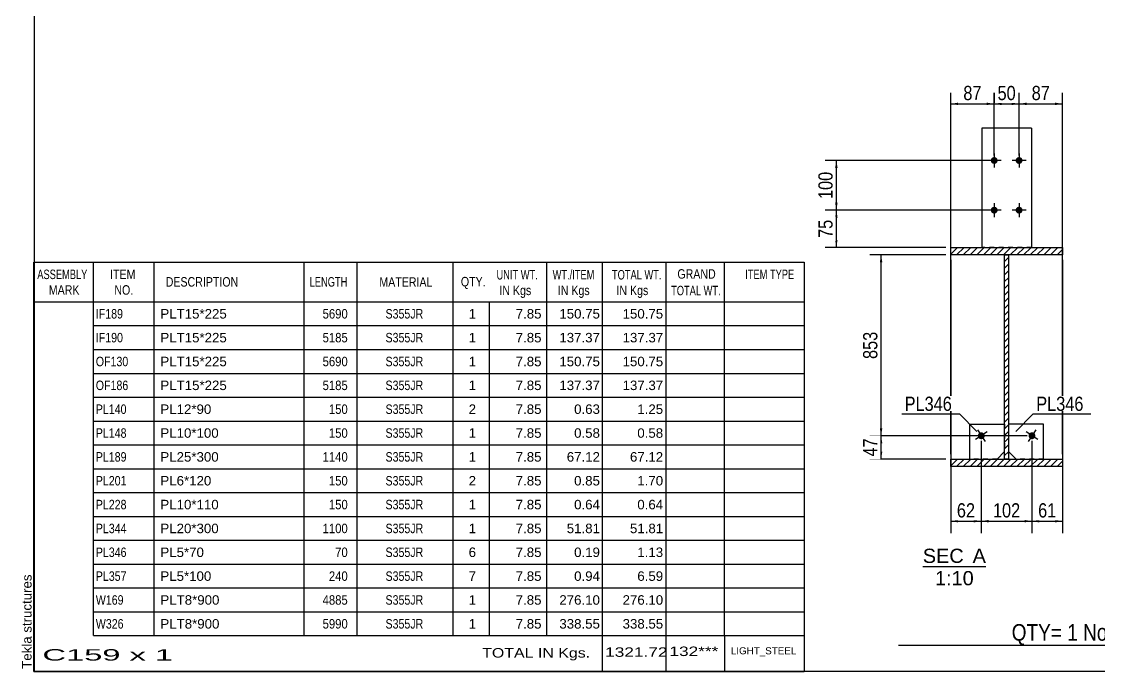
# Model space of a CAD drawing. Header units: millimetres. Extents: x -321 to 92, y -157 to 130.
# Drawn here: x -320.5 to -103.7, y -156.9 to -26.1 of the extents above; entities that cross this region are included whole.
import ezdxf

# ---------------------------------------------------------------- set-up
doc = ezdxf.new("R2010")
doc.units = ezdxf.units.MM
doc.linetypes.add('DXK_LINE_DOT1', pattern=[1.8814, 0.9407, -0.9407])
doc.styles.add('Arial', font='ARIAL.TTF', dxfattribs={"height": 0.2})
doc.styles.add('Arial Narrow', font='ARIALN.TTF', dxfattribs={"height": 0.2})

# ---------------------------------------------------------------- blocks, each defined once
blk = doc.blocks.new('Unknown-622305861-1210')
at = {"color": 5, "linetype": 'Continuous'}
for p, q in [((-317.99, 130.12), (-317.99, -156.88)), ((-317.99, -156.88), (92.01, -156.88))]:
    blk.add_line(p, q, dxfattribs=at)
at = {"color": 174, "linetype": 'Continuous', "style": 'Arial'}
blk.add_text('Tekla structures', height=1.9102, rotation=90, dxfattribs=at).set_placement((-318.49, -156.38))
blk = doc.blocks.new('Unknown-622305861-12 - 2141')
at = {"color": 1, "linetype": 'Continuous'}
blk.add_line((-139.24, -135.82), (-126.56, -135.82), dxfattribs=at)
at = {"color": 0, "linetype": 'Continuous'}
for points in [[(-131.02, -135.07), (-131.02, -132.07), (-139.24, -132.07), (-139.24, -135.07)], [(-126.56, -135.07), (-126.56, -132.07), (-129.22, -132.07), (-129.22, -135.07)], [(-129.01, -139.57), (-129.01, -136.57), (-136.79, -136.57), (-136.79, -139.57)]]:
    blk.add_wipeout(points, dxfattribs=at)
at = {"color": 136, "linetype": 'Continuous', "style": 'Arial'}
for s, height, p in [('SEC', 2.865, (-139.24, -135.07)), ('A', 2.87, (-129.22, -135.07)), ('1:10', 2.865, (-136.79, -139.57))]:
    blk.add_text(s, height=height, dxfattribs=at).set_placement(p)
blk = doc.blocks.new('Bolt-622305861-2144 - 2141')
at = {"linetype": 'Continuous'}
blk.add_hatch(color=3, dxfattribs=at).paths.add_polyline_path([(-116.7, -109.86, -1), (-117.87, -109.09, -1)])
at = {"color": 3, "linetype": 'Continuous'}
for p, q in [((-116.51, -108.31), (-118.06, -110.64)), ((-116.12, -110.25), (-118.45, -108.7))]:
    blk.add_line(p, q, dxfattribs=at)
blk = doc.blocks.new('Bolt-622305861-2145 - 2141')
at = {"linetype": 'Continuous'}
blk.add_hatch(color=3, dxfattribs=at).paths.add_polyline_path([(-126.9, -109.09, -1), (-128.07, -109.86, -1)])
at = {"color": 3, "linetype": 'Continuous'}
for p, q in [((-128.26, -108.31), (-126.71, -110.64)), ((-126.32, -108.7), (-128.65, -110.25))]:
    blk.add_line(p, q, dxfattribs=at)
blk = doc.blocks.new('Bolt-622305861-2155 - 2141')
at = {"linetype": 'Continuous'}
for points in [[(-124.18, -54.07, -1), (-125.58, -54.07, -1)], [(-119.18, -54.07, -1), (-120.58, -54.07, -1)], [(-124.18, -64.07, -1), (-125.58, -64.07, -1)], [(-119.18, -64.07, -1), (-120.58, -64.07, -1)]]:
    blk.add_hatch(color=3, dxfattribs=at).paths.add_polyline_path(points)
at = {"color": 3, "linetype": 'Continuous'}
for p, q in [((-123.48, -54.07), (-126.28, -54.07)), ((-124.88, -52.67), (-124.88, -55.47)), ((-118.48, -54.07), (-121.28, -54.07)), ((-119.88, -52.67), (-119.88, -55.47)), ((-124.88, -62.67), (-124.88, -65.47)), ((-119.88, -62.67), (-119.88, -65.47)), ((-123.48, -64.07), (-126.28, -64.07)), ((-118.48, -64.07), (-121.28, -64.07))]:
    blk.add_line(p, q, dxfattribs=at)
blk = doc.blocks.new('Part-622305861-2181 - 2141')
at = {"color": 2, "linetype": 'Continuous'}
for p, q in [((-114.98, -107.17), (-121.98, -107.17)), ((-114.98, -114.17), (-114.98, -107.17)), ((-121.98, -112.67), (-120.48, -114.17))]:
    blk.add_line(p, q, dxfattribs=at)
at = {"color": 7, "linetype": 'DXK_LINE_DOT1'}
for p, q in [((-121.98, -107.17), (-121.98, -112.67)), ((-114.98, -114.17), (-120.48, -114.17))]:
    blk.add_line(p, q, dxfattribs=at)
blk = doc.blocks.new('Part-622305861-2186 - 2141')
at = {"color": 2, "linetype": 'Continuous'}
for p, q in [((-129.78, -114.17), (-129.78, -107.17)), ((-129.78, -107.17), (-122.78, -107.17)), ((-122.78, -112.67), (-124.28, -114.17))]:
    blk.add_line(p, q, dxfattribs=at)
at = {"color": 7, "linetype": 'DXK_LINE_DOT1'}
for p, q in [((-122.78, -107.17), (-122.78, -112.67)), ((-124.28, -114.17), (-129.78, -114.17))]:
    blk.add_line(p, q, dxfattribs=at)
blk = doc.blocks.new('Part-622305861-2198 - 2141')
at = {"color": 2, "linetype": 'Continuous'}
for p, q in [((-117.38, -47.57), (-127.38, -47.57)), ((-127.38, -47.57), (-127.38, -71.57)), ((-117.38, -47.57), (-117.38, -71.57))]:
    blk.add_line(p, q, dxfattribs=at)
at = {"color": 7, "linetype": 'DXK_LINE_DOT1'}
blk.add_line((-117.38, -71.57), (-127.38, -71.57), dxfattribs=at)
blk = doc.blocks.new('Part-622305861-2204 - 2141')
at = {"linetype": 'Continuous'}
h = blk.add_hatch(dxfattribs=at)
h.set_pattern_fill('', scale=0.3, style=0, pattern_type=0)
h.set_pattern_definition([(45, (-122.7843, -73.0732), (-0.67352, 0.67352), [])])
h.paths.add_polyline_path([(-121.98, -73.07), (-122.78, -73.07), (-122.78, -114.17), (-121.98, -114.17)])
at = {"color": 2, "linetype": 'Continuous'}
for p, q in [((-122.78, -73.07), (-121.98, -73.07)), ((-122.78, -90.07), (-122.78, -73.07)), ((-121.98, -73.07), (-121.98, -90.07)), ((-122.78, -114.17), (-122.78, -90.17)), ((-121.98, -90.17), (-121.98, -114.17)), ((-121.98, -114.17), (-122.78, -114.17))]:
    blk.add_line(p, q, dxfattribs=at)
blk = doc.blocks.new('Part-622305861-2205 - 2141')
at = {"linetype": 'Continuous'}
h = blk.add_hatch(dxfattribs=at)
h.set_pattern_fill('', scale=0.3, style=0, pattern_type=0)
h.set_pattern_definition([(45, (-133.6343, -114.1732), (-0.67352, 0.67352), [])])
h.paths.add_polyline_path([(-111.13, -114.17), (-133.63, -114.17), (-133.63, -115.67), (-111.13, -115.67)])
at = {"color": 2, "linetype": 'Continuous'}
for p, q in [((-133.63, -114.17), (-111.13, -114.17)), ((-133.63, -115.67), (-133.63, -114.17)), ((-111.13, -114.17), (-111.13, -115.67)), ((-111.13, -115.67), (-133.63, -115.67))]:
    blk.add_line(p, q, dxfattribs=at)
blk = doc.blocks.new('Part-622305861-2206 - 2141')
at = {"linetype": 'Continuous'}
h = blk.add_hatch(dxfattribs=at)
h.set_pattern_fill('', scale=0.3, style=0, pattern_type=0)
h.set_pattern_definition([(45, (-133.6343, -71.5732), (-0.67352, 0.67352), [])])
h.paths.add_polyline_path([(-111.13, -71.57), (-133.63, -71.57), (-133.63, -73.07), (-111.13, -73.07)])
at = {"color": 2, "linetype": 'Continuous'}
for p, q in [((-133.63, -71.57), (-111.13, -71.57)), ((-133.63, -73.07), (-133.63, -71.57)), ((-111.13, -73.07), (-133.63, -73.07)), ((-111.13, -71.57), (-111.13, -73.07))]:
    blk.add_line(p, q, dxfattribs=at)
blk = doc.blocks.new('StraightDimension-622305861-2228 - 2141')
at = {"linetype": 'Continuous'}
for points in [[(-123.38, -42.92), (-124.88, -42.67), (-123.38, -42.42)], [(-121.38, -42.42), (-119.88, -42.67), (-121.38, -42.92)]]:
    blk.add_hatch(color=7, dxfattribs=at).paths.add_polyline_path(points)
at = {"color": 7, "linetype": 'Continuous'}
for p, q in [((-124.88, -53.07), (-124.88, -40.42)), ((-119.88, -53.07), (-119.88, -40.42)), ((-124.88, -42.67), (-119.88, -42.67))]:
    blk.add_line(p, q, dxfattribs=at)
at = {"color": 0}
blk.add_wipeout([(-119.96, -42.52), (-119.96, -38.32), (-124.81, -38.32), (-124.81, -42.52)], dxfattribs=at)
at = {"color": 3, "style": 'Arial Narrow'}
blk.add_text('50', height=2.863, dxfattribs=at).set_placement((-124.21, -41.92))
blk = doc.blocks.new('StraightDimension-622305861-2341 - 2141')
at = {"linetype": 'Continuous'}
for points in [[(-147.88, -74.57), (-147.63, -73.07), (-147.38, -74.57)], [(-147.38, -107.97), (-147.63, -109.47), (-147.88, -107.97)]]:
    blk.add_hatch(color=7, dxfattribs=at).paths.add_polyline_path(points)
at = {"color": 7, "linetype": 'Continuous'}
for p, q in [((-134.63, -73.07), (-149.88, -73.07)), ((-147.63, -109.47), (-147.63, -73.07)), ((-118.28, -109.47), (-149.88, -109.47))]:
    blk.add_line(p, q, dxfattribs=at)
at = {"color": 0}
blk.add_wipeout([(-147.78, -87.93), (-151.98, -87.93), (-151.98, -94.62), (-147.78, -94.62)], dxfattribs=at)
at = {"color": 3, "style": 'Arial Narrow'}
blk.add_text('853', height=2.863, rotation=90.0002, dxfattribs=at).set_placement((-148.38, -94.02))
blk = doc.blocks.new('StraightDimension-622305861-2218 - 2141')
at = {"linetype": 'Continuous'}
for points in [[(-132.13, -42.92), (-133.63, -42.67), (-132.13, -42.42)], [(-126.38, -42.42), (-124.88, -42.67), (-126.38, -42.92)]]:
    blk.add_hatch(color=7, dxfattribs=at).paths.add_polyline_path(points)
at = {"color": 7, "linetype": 'Continuous'}
for p, q in [((-133.63, -113.17), (-133.63, -40.42)), ((-124.88, -53.07), (-124.88, -40.42)), ((-133.63, -42.67), (-124.88, -42.67))]:
    blk.add_line(p, q, dxfattribs=at)
at = {"color": 0}
blk.add_wipeout([(-126.83, -42.52), (-126.83, -38.32), (-131.69, -38.32), (-131.69, -42.52)], dxfattribs=at)
at = {"color": 3, "style": 'Arial Narrow'}
blk.add_text('87', height=2.863, dxfattribs=at).set_placement((-131.09, -41.92))
blk = doc.blocks.new('StraightDimension-622305861-2238 - 2141')
at = {"linetype": 'Continuous'}
for points in [[(-118.38, -42.92), (-119.88, -42.67), (-118.38, -42.42)], [(-112.63, -42.42), (-111.13, -42.67), (-112.63, -42.92)]]:
    blk.add_hatch(color=7, dxfattribs=at).paths.add_polyline_path(points)
at = {"color": 7, "linetype": 'Continuous'}
for p, q in [((-119.88, -53.07), (-119.88, -40.42)), ((-111.13, -113.17), (-111.13, -40.42)), ((-119.88, -42.67), (-111.13, -42.67))]:
    blk.add_line(p, q, dxfattribs=at)
at = {"color": 0}
blk.add_wipeout([(-113.08, -42.52), (-113.08, -38.32), (-117.94, -38.32), (-117.94, -42.52)], dxfattribs=at)
at = {"color": 3, "style": 'Arial Narrow'}
blk.add_text('87', height=2.863, dxfattribs=at).set_placement((-117.34, -41.92))
blk = doc.blocks.new('StraightDimension-622305861-2249 - 2141')
at = {"linetype": 'Continuous'}
for points in [[(-132.13, -126.92), (-133.63, -126.67), (-132.13, -126.42)], [(-128.98, -126.42), (-127.48, -126.67), (-128.98, -126.92)]]:
    blk.add_hatch(color=7, dxfattribs=at).paths.add_polyline_path(points)
at = {"color": 7, "linetype": 'Continuous'}
for p, q in [((-133.63, -74.07), (-133.63, -129.07)), ((-127.48, -110.47), (-127.48, -129.07)), ((-133.63, -126.67), (-127.48, -126.67))]:
    blk.add_line(p, q, dxfattribs=at)
at = {"color": 0}
blk.add_wipeout([(-128.13, -126.52), (-128.13, -122.32), (-132.99, -122.32), (-132.99, -126.52)], dxfattribs=at)
at = {"color": 3, "style": 'Arial Narrow'}
blk.add_text('62', height=2.863, dxfattribs=at).set_placement((-132.39, -125.92))
blk = doc.blocks.new('StraightDimension-622305861-2265 - 2141')
at = {"linetype": 'Continuous'}
for points in [[(-125.98, -126.92), (-127.48, -126.67), (-125.98, -126.42)], [(-118.78, -126.42), (-117.28, -126.67), (-118.78, -126.92)]]:
    blk.add_hatch(color=7, dxfattribs=at).paths.add_polyline_path(points)
at = {"color": 7, "linetype": 'Continuous'}
for p, q in [((-127.48, -110.47), (-127.48, -129.07)), ((-117.28, -110.47), (-117.28, -129.07)), ((-127.48, -126.67), (-117.28, -126.67))]:
    blk.add_line(p, q, dxfattribs=at)
at = {"color": 0}
blk.add_wipeout([(-119.04, -126.52), (-119.04, -122.32), (-125.73, -122.32), (-125.73, -126.52)], dxfattribs=at)
at = {"color": 3, "style": 'Arial Narrow'}
blk.add_text('102', height=2.863, dxfattribs=at).set_placement((-125.13, -125.92))
blk = doc.blocks.new('StraightDimension-622305861-2287 - 2141')
at = {"linetype": 'Continuous'}
for points in [[(-115.78, -126.92), (-117.28, -126.67), (-115.78, -126.42)], [(-112.63, -126.42), (-111.13, -126.67), (-112.63, -126.92)]]:
    blk.add_hatch(color=7, dxfattribs=at).paths.add_polyline_path(points)
at = {"color": 7, "linetype": 'Continuous'}
for p, q in [((-111.13, -74.07), (-111.13, -129.07)), ((-117.28, -110.47), (-117.28, -129.07)), ((-117.28, -126.67), (-111.13, -126.67))]:
    blk.add_line(p, q, dxfattribs=at)
at = {"color": 0}
blk.add_wipeout([(-111.78, -126.52), (-111.78, -122.32), (-116.64, -122.32), (-116.64, -126.52)], dxfattribs=at)
at = {"color": 3, "style": 'Arial Narrow'}
blk.add_text('61', height=2.863, dxfattribs=at).set_placement((-116.04, -125.92))
blk = doc.blocks.new('StraightDimension-622305861-2304 - 2141')
at = {"linetype": 'Continuous'}
for points in [[(-156.88, -65.57), (-156.63, -64.07), (-156.38, -65.57)], [(-156.38, -70.07), (-156.63, -71.57), (-156.88, -70.07)]]:
    blk.add_hatch(color=7, dxfattribs=at).paths.add_polyline_path(points)
at = {"color": 7, "linetype": 'Continuous'}
for p, q in [((-125.88, -64.07), (-158.88, -64.07)), ((-156.63, -71.57), (-156.63, -64.07)), ((-134.63, -71.57), (-158.88, -71.57))]:
    blk.add_line(p, q, dxfattribs=at)
at = {"color": 0}
blk.add_wipeout([(-156.78, -65.4), (-160.98, -65.4), (-160.98, -70.25), (-156.78, -70.25)], dxfattribs=at)
at = {"color": 3, "style": 'Arial Narrow'}
blk.add_text('75', height=2.863, rotation=90.0002, dxfattribs=at).set_placement((-157.38, -69.65))
blk = doc.blocks.new('StraightDimension-622305861-2314 - 2141')
at = {"linetype": 'Continuous'}
for points in [[(-156.88, -55.57), (-156.63, -54.07), (-156.38, -55.57)], [(-156.38, -62.57), (-156.63, -64.07), (-156.88, -62.57)]]:
    blk.add_hatch(color=7, dxfattribs=at).paths.add_polyline_path(points)
at = {"color": 7, "linetype": 'Continuous'}
for p, q in [((-125.88, -54.07), (-158.88, -54.07)), ((-156.63, -64.07), (-156.63, -54.07)), ((-125.88, -64.07), (-158.88, -64.07))]:
    blk.add_line(p, q, dxfattribs=at)
at = {"color": 0}
blk.add_wipeout([(-156.78, -55.73), (-160.98, -55.73), (-160.98, -62.42), (-156.78, -62.42)], dxfattribs=at)
at = {"color": 3, "style": 'Arial Narrow'}
blk.add_text('100', height=2.863, rotation=90.0002, dxfattribs=at).set_placement((-157.38, -61.82))
blk = doc.blocks.new('StraightDimension-622305861-2325 - 2141')
at = {"linetype": 'Continuous'}
for points in [[(-147.88, -110.97), (-147.63, -109.47), (-147.38, -110.97)], [(-147.38, -112.67), (-147.63, -114.17), (-147.88, -112.67)]]:
    blk.add_hatch(color=7, dxfattribs=at).paths.add_polyline_path(points)
at = {"color": 7, "linetype": 'Continuous'}
for p, q in [((-118.28, -109.47), (-149.88, -109.47)), ((-147.63, -114.17), (-147.63, -109.47)), ((-134.63, -114.17), (-149.88, -114.17))]:
    blk.add_line(p, q, dxfattribs=at)
at = {"color": 0}
blk.add_wipeout([(-147.78, -109.4), (-151.98, -109.4), (-151.98, -114.25), (-147.78, -114.25)], dxfattribs=at)
at = {"color": 3, "style": 'Arial Narrow'}
blk.add_text('47', height=2.863, rotation=90.0002, dxfattribs=at).set_placement((-148.38, -113.65))
blk = doc.blocks.new('CBS_BOM-622305861-6346')
at = {"color": 7, "linetype": 'Continuous'}
for p, q in [((-318.02, -82.51), (-318.02, -74.51)), ((-318.02, -74.51), (-163.1, -74.52)), ((-306.02, -82.51), (-306.02, -74.51)), ((-293.83, -82.51), (-293.83, -74.51)), ((-263.67, -82.51), (-263.67, -74.51)), ((-252.99, -82.51), (-252.99, -74.51)), ((-233.67, -82.51), (-233.67, -74.51)), ((-214.87, -82.51), (-214.87, -74.51)), ((-203.66, -82.51), (-203.66, -74.51)), ((-190.87, -82.51), (-190.87, -74.51)), ((-179.12, -82.51), (-179.12, -74.51)), ((-163.1, -74.52), (-163.11, -82.51)), ((-318.02, -82.51), (-163.1, -82.51)), ((-318.02, -87.31), (-318.02, -82.51)), ((-306.02, -87.31), (-306.02, -82.51)), ((-293.83, -87.31), (-293.83, -82.51)), ((-263.67, -87.31), (-263.67, -82.51)), ((-252.99, -87.31), (-252.99, -82.51)), ((-233.67, -87.31), (-233.67, -82.51)), ((-226.41, -87.31), (-226.41, -82.51)), ((-214.87, -87.31), (-214.87, -82.51)), ((-203.66, -87.31), (-203.66, -82.51)), ((-190.87, -87.31), (-190.87, -82.51)), ((-179.11, -87.31), (-179.11, -82.51)), ((-163.1, -82.52), (-163.1, -87.31)), ((-318.02, -92.11), (-318.02, -87.31)), ((-306.02, -87.31), (-163.1, -87.31)), ((-306.02, -92.11), (-306.02, -87.31)), ((-293.83, -92.11), (-293.83, -87.31)), ((-263.67, -92.11), (-263.67, -87.31)), ((-252.99, -92.11), (-252.99, -87.31)), ((-233.67, -92.11), (-233.67, -87.31)), ((-226.41, -92.11), (-226.41, -87.31)), ((-214.87, -92.11), (-214.87, -87.31)), ((-203.66, -92.11), (-203.66, -87.31)), ((-190.87, -92.11), (-190.87, -87.31)), ((-179.11, -92.11), (-179.11, -87.31)), ((-163.1, -87.32), (-163.1, -92.11)), ((-318.02, -96.91), (-318.02, -92.11)), ((-306.02, -92.11), (-163.1, -92.11)), ((-306.02, -96.91), (-306.02, -92.11)), ((-293.83, -96.91), (-293.83, -92.11)), ((-263.67, -96.91), (-263.67, -92.11)), ((-252.99, -96.91), (-252.99, -92.11)), ((-233.67, -96.91), (-233.67, -92.11)), ((-226.41, -96.91), (-226.41, -92.11)), ((-214.87, -96.91), (-214.87, -92.11)), ((-203.66, -96.91), (-203.66, -92.11)), ((-190.87, -96.91), (-190.87, -92.11)), ((-179.11, -96.91), (-179.11, -92.11)), ((-163.1, -92.12), (-163.1, -96.91)), ((-318.02, -101.71), (-318.02, -96.91)), ((-306.02, -96.91), (-163.1, -96.91)), ((-306.02, -101.71), (-306.02, -96.91)), ((-293.83, -101.71), (-293.83, -96.91)), ((-263.67, -101.71), (-263.67, -96.91)), ((-252.99, -101.71), (-252.99, -96.91)), ((-233.67, -101.71), (-233.67, -96.91)), ((-226.41, -101.71), (-226.41, -96.91)), ((-214.87, -101.71), (-214.87, -96.91)), ((-203.66, -101.71), (-203.66, -96.91)), ((-190.87, -101.71), (-190.87, -96.91)), ((-179.11, -101.71), (-179.11, -96.91)), ((-163.1, -96.92), (-163.1, -101.71)), ((-318.02, -106.51), (-318.02, -101.71)), ((-306.02, -101.71), (-163.1, -101.71)), ((-306.02, -106.51), (-306.02, -101.71)), ((-293.83, -106.51), (-293.83, -101.71)), ((-263.67, -106.51), (-263.67, -101.71)), ((-252.99, -106.51), (-252.99, -101.71)), ((-233.67, -106.51), (-233.67, -101.71)), ((-226.41, -106.51), (-226.41, -101.71)), ((-214.87, -106.51), (-214.87, -101.71)), ((-203.66, -106.51), (-203.66, -101.71)), ((-190.87, -106.51), (-190.87, -101.71)), ((-179.11, -106.51), (-179.11, -101.71)), ((-163.1, -101.72), (-163.1, -106.51)), ((-318.02, -111.31), (-318.02, -106.51)), ((-306.02, -106.51), (-163.1, -106.51)), ((-306.02, -111.31), (-306.02, -106.51)), ((-293.83, -111.31), (-293.83, -106.51)), ((-263.67, -111.31), (-263.67, -106.51)), ((-252.99, -111.31), (-252.99, -106.51)), ((-233.67, -111.31), (-233.67, -106.51)), ((-226.41, -111.31), (-226.41, -106.51)), ((-214.87, -111.31), (-214.87, -106.51)), ((-203.66, -111.31), (-203.66, -106.51)), ((-190.87, -111.31), (-190.87, -106.51)), ((-179.11, -111.31), (-179.11, -106.51)), ((-163.1, -106.52), (-163.1, -111.31)), ((-318.02, -116.11), (-318.02, -111.31)), ((-306.02, -111.31), (-163.1, -111.31)), ((-306.02, -116.11), (-306.02, -111.31)), ((-293.83, -116.11), (-293.83, -111.31)), ((-263.67, -116.11), (-263.67, -111.31)), ((-252.99, -116.11), (-252.99, -111.31)), ((-233.67, -116.11), (-233.67, -111.31)), ((-226.41, -116.11), (-226.41, -111.31)), ((-214.87, -116.11), (-214.87, -111.31)), ((-203.66, -116.11), (-203.66, -111.31)), ((-190.87, -116.11), (-190.87, -111.31)), ((-179.11, -116.11), (-179.11, -111.31)), ((-163.1, -111.32), (-163.1, -116.11)), ((-318.02, -120.91), (-318.02, -116.11)), ((-306.02, -116.11), (-163.1, -116.11)), ((-306.02, -120.91), (-306.02, -116.11)), ((-293.83, -120.91), (-293.83, -116.11)), ((-263.67, -120.91), (-263.67, -116.11)), ((-252.99, -120.91), (-252.99, -116.11)), ((-233.67, -120.91), (-233.67, -116.11)), ((-226.41, -120.91), (-226.41, -116.11)), ((-214.87, -120.91), (-214.87, -116.11)), ((-203.66, -120.91), (-203.66, -116.11)), ((-190.87, -120.91), (-190.87, -116.11)), ((-179.11, -120.91), (-179.11, -116.11)), ((-163.1, -116.12), (-163.1, -120.91)), ((-318.02, -125.71), (-318.02, -120.91)), ((-306.02, -120.91), (-163.1, -120.91)), ((-306.02, -125.71), (-306.02, -120.91)), ((-293.83, -125.71), (-293.83, -120.91)), ((-263.67, -125.71), (-263.67, -120.91)), ((-252.99, -125.71), (-252.99, -120.91)), ((-233.67, -125.71), (-233.67, -120.91)), ((-226.41, -125.71), (-226.41, -120.91)), ((-214.87, -125.71), (-214.87, -120.91)), ((-203.66, -125.71), (-203.66, -120.91)), ((-190.87, -125.71), (-190.87, -120.91)), ((-179.11, -125.71), (-179.11, -120.91)), ((-163.1, -120.92), (-163.1, -125.71)), ((-318.02, -130.51), (-318.02, -125.71)), ((-306.02, -125.71), (-163.1, -125.71)), ((-306.02, -130.51), (-306.02, -125.71)), ((-293.83, -130.51), (-293.83, -125.71)), ((-263.67, -130.51), (-263.67, -125.71)), ((-252.99, -130.51), (-252.99, -125.71)), ((-233.67, -130.51), (-233.67, -125.71)), ((-226.41, -130.51), (-226.41, -125.71)), ((-214.87, -130.51), (-214.87, -125.71)), ((-203.66, -130.51), (-203.66, -125.71)), ((-190.87, -130.51), (-190.87, -125.71)), ((-179.11, -130.51), (-179.11, -125.71)), ((-163.1, -125.72), (-163.1, -130.51)), ((-318.02, -135.31), (-318.02, -130.51)), ((-306.02, -130.51), (-163.1, -130.51)), ((-306.02, -135.31), (-306.02, -130.51)), ((-293.83, -135.31), (-293.83, -130.51)), ((-263.67, -135.31), (-263.67, -130.51)), ((-252.99, -135.31), (-252.99, -130.51)), ((-233.67, -135.31), (-233.67, -130.51)), ((-226.41, -135.31), (-226.41, -130.51)), ((-214.87, -135.31), (-214.87, -130.51)), ((-203.66, -135.31), (-203.66, -130.51)), ((-190.87, -135.31), (-190.87, -130.51)), ((-179.11, -135.31), (-179.11, -130.51)), ((-163.1, -130.52), (-163.1, -135.31)), ((-318.02, -140.11), (-318.02, -135.31)), ((-306.02, -135.31), (-163.1, -135.31)), ((-306.02, -140.11), (-306.02, -135.31)), ((-293.83, -140.11), (-293.83, -135.31)), ((-263.67, -140.11), (-263.67, -135.31)), ((-252.99, -140.11), (-252.99, -135.31)), ((-233.67, -140.11), (-233.67, -135.31)), ((-226.41, -140.11), (-226.41, -135.31)), ((-214.87, -140.11), (-214.87, -135.31)), ((-203.66, -140.11), (-203.66, -135.31)), ((-190.87, -140.11), (-190.87, -135.31)), ((-179.11, -140.11), (-179.11, -135.31)), ((-163.1, -135.32), (-163.1, -140.11)), ((-318.02, -144.91), (-318.02, -140.11)), ((-306.02, -140.11), (-163.1, -140.11)), ((-306.02, -144.91), (-306.02, -140.11)), ((-293.83, -144.91), (-293.83, -140.11)), ((-263.67, -144.91), (-263.67, -140.11)), ((-252.99, -144.91), (-252.99, -140.11)), ((-233.67, -144.91), (-233.67, -140.11)), ((-226.41, -144.91), (-226.41, -140.11)), ((-214.87, -144.91), (-214.87, -140.11)), ((-203.66, -144.91), (-203.66, -140.11)), ((-190.87, -144.91), (-190.87, -140.11)), ((-179.11, -144.91), (-179.11, -140.11)), ((-163.1, -140.12), (-163.1, -144.91)), ((-318.02, -149.71), (-318.02, -144.91)), ((-306.02, -144.91), (-163.1, -144.91)), ((-306.02, -149.71), (-306.02, -144.91)), ((-293.83, -149.71), (-293.83, -144.91)), ((-263.67, -149.71), (-263.67, -144.91)), ((-252.99, -149.71), (-252.99, -144.91)), ((-233.67, -149.71), (-233.67, -144.91)), ((-226.41, -149.71), (-226.41, -144.91)), ((-214.87, -149.71), (-214.87, -144.91)), ((-203.66, -149.71), (-203.66, -144.91)), ((-190.87, -149.71), (-190.87, -144.91)), ((-179.11, -149.71), (-179.11, -144.91)), ((-163.1, -144.92), (-163.1, -149.71)), ((-318.02, -156.91), (-318.02, -149.73)), ((-306.02, -149.71), (-163.1, -149.71)), ((-203.66, -156.91), (-203.66, -149.73)), ((-190.87, -156.91), (-190.87, -149.73)), ((-179.07, -156.91), (-179.07, -149.73)), ((-163.1, -149.71), (-163.1, -156.91)), ((-318.02, -156.91), (-163.1, -156.91))]:
    blk.add_line(p, q, dxfattribs=at)
at = {"color": 3, "linetype": 'Continuous', "style": 'Arial'}
for s, height, width, p in [('ASSEMBLY', 1.91, 0.7, (-317.34, -77.94)), ('ITEM', 1.91, 0.8, (-302.7, -77.94)), ('DESCRIPTION', 1.9102, 0.8, (-291.51, -79.45)), ('LENGTH', 1.91, 0.7, (-262.56, -79.45)), ('MATERIAL', 1.91, 0.8, (-248.54, -79.49)), ('QTY.', 1.91, 0.8, (-232.15, -79.41)), ('UNIT WT.', 1.91, 0.7, (-224.98, -78.02)), ('WT./ITEM', 1.91, 0.7, (-213.69, -78.02)), ('TOTAL WT.', 1.91, 0.7, (-201.76, -78.02)), ('GRAND', 1.91, 0.8, (-188.6, -77.86)), ('ITEM TYPE', 1.91, 0.7, (-174.96, -77.94)), ('MARK', 1.91, 0.8, (-315.02, -81.08)), ('NO.', 1.91, 0.8, (-301.84, -81.08)), ('IN Kgs', 1.91, 0.8, (-224.4, -81.16)), ('IN Kgs', 1.91, 0.8, (-212.65, -81.16)), ('IN Kgs', 1.91, 0.8, (-200.86, -81.16)), ('TOTAL WT.', 1.91, 0.7, (-189.86, -81.2))]:
    blk.add_text(s, height=height, dxfattribs=dict(at, width=width)).set_placement(p)
at = {"color": 7, "linetype": 'Continuous', "style": 'Arial'}
for s, width, p in [('IF189', 0.8, (-305.57, -85.88)), ('5690', 0.85, (-259.95, -85.88)), ('S355JR', 0.8, (-247.3, -85.88)), ('IF190', 0.8, (-305.57, -90.68)), ('5185', 0.85, (-259.95, -90.68)), ('S355JR', 0.8, (-247.3, -90.68)), ('OF130', 0.8, (-305.57, -95.48)), ('5690', 0.85, (-259.95, -95.48)), ('S355JR', 0.8, (-247.3, -95.48)), ('OF186', 0.8, (-305.57, -100.28)), ('5185', 0.85, (-259.95, -100.28)), ('S355JR', 0.8, (-247.3, -100.28)), ('PL140', 0.8, (-305.57, -105.08)), ('150', 0.85, (-258.69, -105.08)), ('S355JR', 0.8, (-247.3, -105.08)), ('PL148', 0.8, (-305.57, -109.88)), ('150', 0.85, (-258.69, -109.88)), ('S355JR', 0.8, (-247.3, -109.88)), ('PL189', 0.8, (-305.57, -114.68)), ('1140', 0.85, (-259.95, -114.68)), ('S355JR', 0.8, (-247.3, -114.68)), ('PL201', 0.8, (-305.57, -119.48)), ('150', 0.85, (-258.69, -119.48)), ('S355JR', 0.8, (-247.3, -119.48)), ('PL228', 0.8, (-305.57, -124.28)), ('150', 0.85, (-258.69, -124.28)), ('S355JR', 0.8, (-247.3, -124.28)), ('PL344', 0.8, (-305.57, -129.08)), ('1100', 0.85, (-259.95, -129.08)), ('S355JR', 0.8, (-247.3, -129.08)), ('PL346', 0.8, (-305.57, -133.88)), ('70', 0.85, (-257.43, -133.88)), ('S355JR', 0.8, (-247.3, -133.88)), ('PL357', 0.8, (-305.57, -138.68)), ('240', 0.85, (-258.69, -138.68)), ('S355JR', 0.8, (-247.3, -138.68)), ('W169', 0.8, (-305.57, -143.48)), ('4885', 0.85, (-259.95, -143.48)), ('S355JR', 0.8, (-247.3, -143.48)), ('W326', 0.8, (-305.57, -148.28)), ('5990', 0.85, (-259.95, -148.28)), ('S355JR', 0.8, (-247.3, -148.28))]:
    blk.add_text(s, height=1.91, dxfattribs=dict(at, width=width)).set_placement(p)
for s, p in [('PLT15*225', (-292.58, -85.88)), ('1', (-230.58, -85.88)), ('7.85', (-221.12, -85.88)), ('150.75', (-212.34, -85.88)), ('150.75', (-199.62, -85.88)), ('PLT15*225', (-292.58, -90.68)), ('1', (-230.58, -90.68)), ('7.85', (-221.12, -90.68)), ('137.37', (-212.34, -90.68)), ('137.37', (-199.62, -90.68)), ('PLT15*225', (-292.58, -95.48)), ('1', (-230.58, -95.48)), ('7.85', (-221.12, -95.48)), ('150.75', (-212.34, -95.48)), ('150.75', (-199.62, -95.48)), ('PLT15*225', (-292.58, -100.28)), ('1', (-230.58, -100.28)), ('7.85', (-221.12, -100.28)), ('137.37', (-212.34, -100.28)), ('137.37', (-199.62, -100.28)), ('PL12*90', (-292.58, -105.08)), ('2', (-230.58, -105.08)), ('7.85', (-221.12, -105.08)), ('0.63', (-209.37, -105.08)), ('1.25', (-196.66, -105.08)), ('PL10*100', (-292.58, -109.88)), ('1', (-230.58, -109.88)), ('7.85', (-221.12, -109.88)), ('0.58', (-209.37, -109.88)), ('0.58', (-196.66, -109.88)), ('PL25*300', (-292.58, -114.68)), ('1', (-230.58, -114.68)), ('7.85', (-221.12, -114.68)), ('67.12', (-210.85, -114.68)), ('67.12', (-198.14, -114.68)), ('PL6*120', (-292.58, -119.48)), ('2', (-230.58, -119.48)), ('7.85', (-221.12, -119.48)), ('0.85', (-209.37, -119.48)), ('1.70', (-196.66, -119.48)), ('PL10*110', (-292.58, -124.28)), ('1', (-230.58, -124.28)), ('7.85', (-221.12, -124.28)), ('0.64', (-209.37, -124.28)), ('0.64', (-196.66, -124.28)), ('PL20*300', (-292.58, -129.08)), ('1', (-230.58, -129.08)), ('7.85', (-221.12, -129.08)), ('51.81', (-210.85, -129.08)), ('51.81', (-198.14, -129.08)), ('PL5*70', (-292.58, -133.88)), ('6', (-230.58, -133.88)), ('7.85', (-221.12, -133.88)), ('0.19', (-209.37, -133.88)), ('1.13', (-196.66, -133.88)), ('PL5*100', (-292.58, -138.68)), ('7', (-230.58, -138.68)), ('7.85', (-221.12, -138.68)), ('0.94', (-209.37, -138.68)), ('6.59', (-196.66, -138.68)), ('PLT8*900', (-292.58, -143.48)), ('1', (-230.58, -143.48)), ('7.85', (-221.12, -143.48)), ('276.10', (-212.34, -143.48)), ('276.10', (-199.62, -143.48)), ('PLT8*900', (-292.58, -148.28)), ('1', (-230.58, -148.28)), ('7.85', (-221.12, -148.28)), ('338.55', (-212.34, -148.28)), ('338.55', (-199.62, -148.28))]:
    blk.add_text(s, height=1.91, dxfattribs=at).set_placement(p)
at = {"color": 6, "linetype": 'Continuous', "style": 'Arial'}
for s, height, width, p in [('C159 x 1', 2.292, 2.05, (-316.3, -154.72)), ('TOTAL IN Kgs.', 1.9102, 1.2, (-227.86, -154.12)), ('1321.72', 1.91, 1.3, (-203.13, -153.97)), ('132***', 1.91, 1.3, (-190.2, -153.81))]:
    blk.add_text(s, height=height, dxfattribs=dict(at, width=width)).set_placement(p)
blk.add_text('LIGHT_STEEL', height=1.4135, dxfattribs=at).set_placement((-177.85, -153.46))
blk = doc.blocks.new('CBS_CALLOFF-622305861-6347')
at = {"color": 7, "linetype": 'Continuous'}
blk.add_line((-144.11, -151.61), (-27.88, -151.63), dxfattribs=at)
at = {"color": 3, "linetype": 'Continuous', "style": 'Arial Narrow'}
blk.add_text('QTY= 1 Nos.      COLUMN     MKD : C159', height=3.3405, dxfattribs=at).set_placement((-121.36, -150.72))
blk = doc.blocks.new('Mark-622305861-2177 - 2141')
at = {"color": 0}
blk.add_wipeout([(-106.92, -104.47), (-106.92, -101.47), (-116.42, -101.47), (-116.42, -104.47)], dxfattribs=at)
blk.add_wipeout([(-106.92, -104.47), (-106.92, -101.47), (-116.42, -101.47), (-116.42, -104.47)], dxfattribs=at)
at = {"color": 7, "linetype": 'Continuous'}
for p, q in [((-120.55, -108.6), (-117.02, -105.07)), ((-117.02, -105.07), (-105.42, -105.07))]:
    blk.add_line(p, q, dxfattribs=at)
at = {"color": 3, "style": 'Arial Narrow'}
blk.add_text('PL346', height=2.863, dxfattribs=at).set_placement((-116.42, -104.47))
blk = doc.blocks.new('Mark-622305861-2182 - 2141')
at = {"color": 7, "linetype": 'Continuous'}
blk.add_line((-128.35, -108.6), (-131.89, -105.07), dxfattribs=at)
at = {"color": 0}
blk.add_wipeout([(-133.39, -104.47), (-133.39, -101.47), (-142.89, -101.47), (-142.89, -104.47)], dxfattribs=at)
blk.add_wipeout([(-133.39, -104.47), (-133.39, -101.47), (-142.89, -101.47), (-142.89, -104.47)], dxfattribs=at)
at = {"color": 7, "linetype": 'Continuous'}
blk.add_line((-143.49, -105.07), (-131.89, -105.07), dxfattribs=at)
at = {"color": 3, "style": 'Arial Narrow'}
blk.add_text('PL346', height=2.863, dxfattribs=at).set_placement((-142.89, -104.47))

msp = doc.modelspace()

# ---------------------------------------------------------------- block references
for name in ['Unknown-622305861-1210', 'Part-622305861-2198 - 2141', 'Bolt-622305861-2155 - 2141', 'Part-622305861-2206 - 2141', 'Part-622305861-2204 - 2141', 'CBS_BOM-622305861-6346', 'Part-622305861-2186 - 2141', 'Bolt-622305861-2145 - 2141', 'Part-622305861-2181 - 2141', 'Bolt-622305861-2144 - 2141', 'Part-622305861-2205 - 2141', 'CBS_CALLOFF-622305861-6347']:
    msp.add_blockref(name, (0, 0))

# ---------------------------------------------------------------- next in the draw order: block references
for name in ['StraightDimension-622305861-2228 - 2141', 'StraightDimension-622305861-2341 - 2141', 'Unknown-622305861-12 - 2141']:
    msp.add_blockref(name, (0, 0))

# ---------------------------------------------------------------- next in the draw order: block references
for name in ['StraightDimension-622305861-2218 - 2141', 'StraightDimension-622305861-2238 - 2141']:
    msp.add_blockref(name, (0, 0))

# ---------------------------------------------------------------- next in the draw order: block references
for name in ['StraightDimension-622305861-2304 - 2141', 'StraightDimension-622305861-2249 - 2141']:
    msp.add_blockref(name, (0, 0))

# ---------------------------------------------------------------- next in the draw order: block references
for name in ['StraightDimension-622305861-2314 - 2141', 'StraightDimension-622305861-2265 - 2141']:
    msp.add_blockref(name, (0, 0))

# ---------------------------------------------------------------- next in the draw order: block references
msp.add_blockref('StraightDimension-622305861-2287 - 2141', (0, 0))

# ---------------------------------------------------------------- next in the draw order: block references
msp.add_blockref('StraightDimension-622305861-2325 - 2141', (0, 0))

# ---------------------------------------------------------------- next in the draw order: block references
for name in ['Mark-622305861-2182 - 2141', 'Mark-622305861-2177 - 2141']:
    msp.add_blockref(name, (0, 0))

doc.saveas('drawing.dxf')
